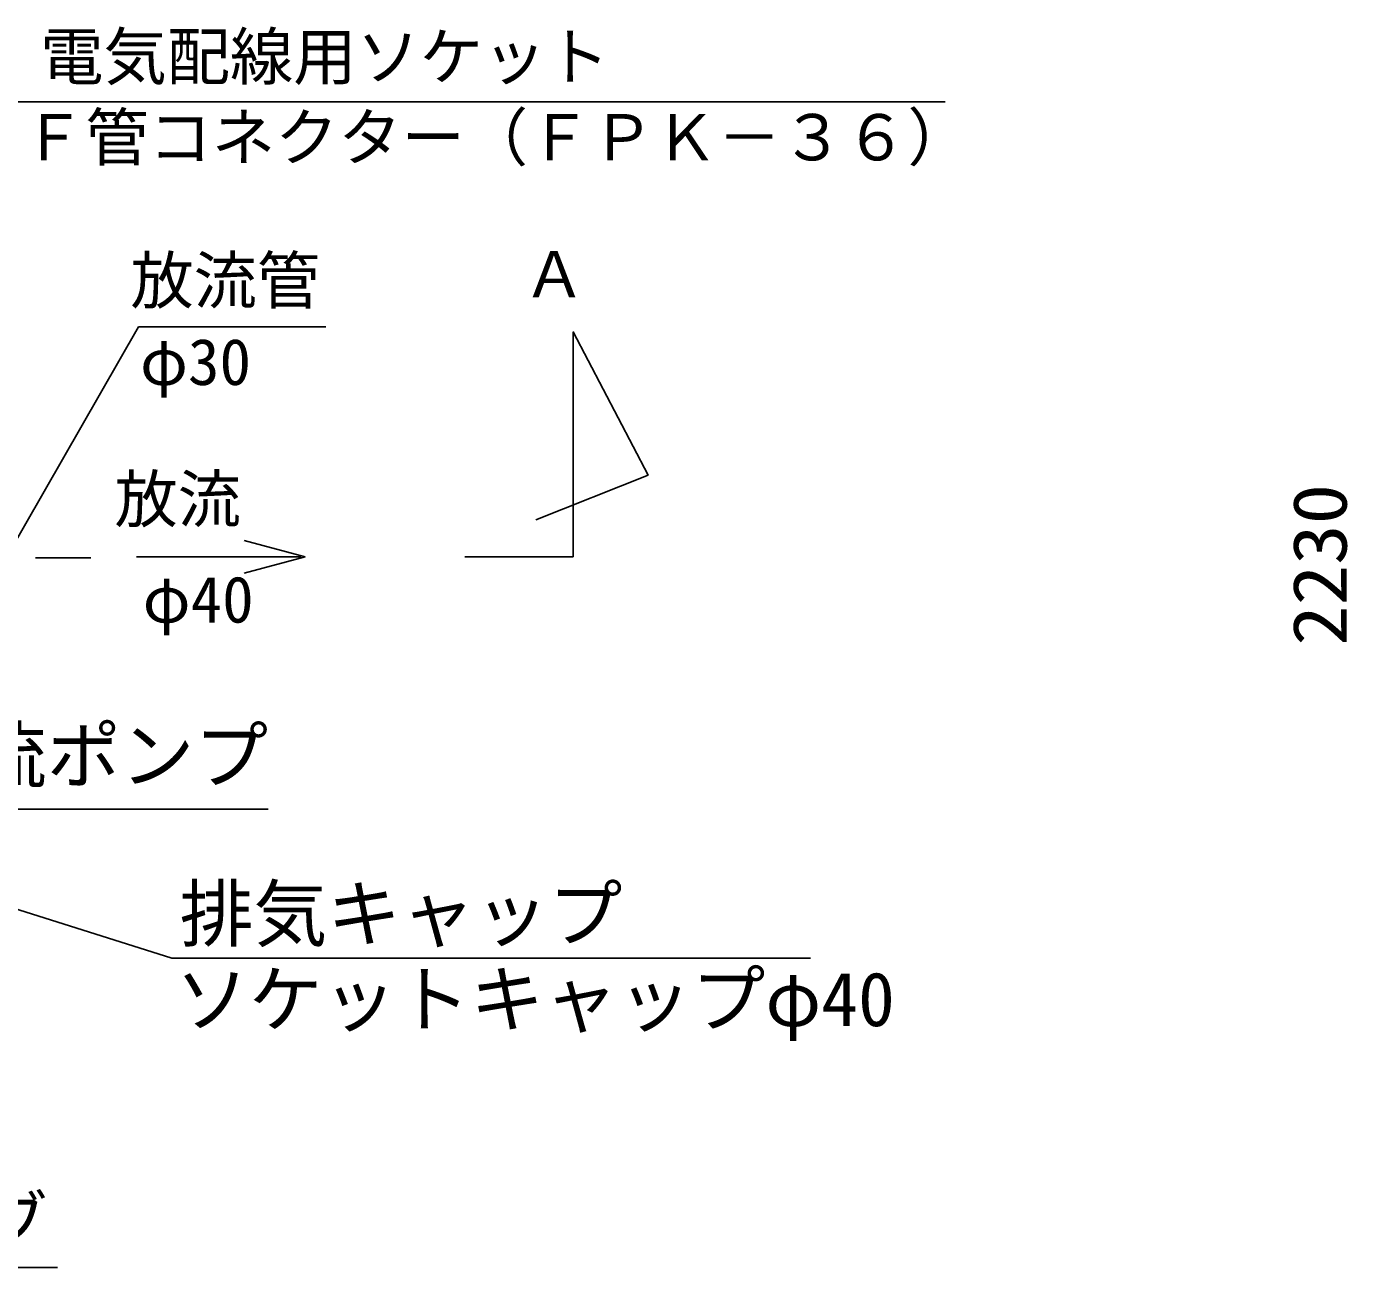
# Model space of a CAD drawing. Units: millimetres, scale not verified. Extents: x -8910 to 8910, y -6308 to 6308.
# Drawn here: x -2394 to -514, y -168 to 1598 of the extents above; entities that cross this region are included whole.
import ezdxf
from ezdxf.enums import TextEntityAlignment as Align

# ---------------------------------------------------------------- set-up
doc = ezdxf.new("R2010")
doc.units = ezdxf.units.MM
doc.header["$LTSCALE"] = 30
doc.linetypes.add('CHAIN1', pattern=[8, 5, -1, 1, -1])
for name, color, linetype, lineweight in [('0-1_製作', 5, 'Continuous', 25), ('0-4_躯体', 3, 'Continuous', 25), ('0-5_空気管', 3, 'Continuous', 25), ('0-9_文字', 7, 'Continuous', 25)]:
    doc.layers.add(name, color=color, linetype=linetype, lineweight=lineweight)
doc.styles.add('ＭＳ ゴシック', font='')
doc.styles.get('ＭＳ ゴシック').set_extended_font_data('MS Gothic')

msp = doc.modelspace()

# ---------------------------------------------------------------- linework, layer by layer
at = {"layer": '0-4_躯体'}
msp.add_line((-2475.28, 1491.09), (-1086.5, 1491.09), dxfattribs=at)
msp.add_lwpolyline([(-2711.86, 438.33), (-2187.13, 272.7), (-1277.89, 272.7)], dxfattribs=at)
at = {"layer": '0-5_空気管'}
for p, q in [((-2422.66, 842.42), (-2234.38, 1170.77)), ((-2234.38, 1170.77), (-1967.87, 1170.77)), ((-1769.99, 843.74), (-1615.63, 843.74)), ((-2349.59, -167.71), (-2959.33, -167.71))]:
    msp.add_line(p, q, dxfattribs=at)
at = {"layer": '0-5_空気管', "color": 4}
for p, q in [((-1997.15, 843.74), (-2084.08, 867.04)), ((-2237.42, 843.74), (-2003.38, 843.74)), ((-1997.15, 843.74), (-2084.08, 820.45))]:
    msp.add_line(p, q, dxfattribs=at)
at = {"layer": '0-5_空気管', "linetype": 'CHAIN1'}
msp.add_line((-3101, 842.42), (-2302.47, 842.42), dxfattribs=at)
at = {"layer": '0-5_空気管'}
msp.add_lwpolyline([(-1615.63, 843.74), (-1615.63, 1163.75), (-1509.3, 960.08), (-1668.91, 896.12)], dxfattribs=at)
at = {"layer": '0-9_文字', "color": 4}
msp.add_line((-2586.41, 484.63), (-2050.05, 484.63), dxfattribs=at)

# ---------------------------------------------------------------- texts
at = {"layer": '0-1_製作', "color": 4, "style": 'ＭＳ ゴシック', "width": 1.1}
msp.add_text('2230', height=76.98, rotation=90, dxfattribs=at).set_placement((-491.89, 717.03), align=Align.BOTTOM_LEFT)
at = {"layer": '0-4_躯体', "color": 4, "style": 'ＭＳ ゴシック'}
for s, height, p in [('電気配線用ソケット\u3000\u3000\u3000\u3000', 65.98, (-2374.22, 1502.83)), ('ＰＦ管コネクター（ＦＰＫ－３６）', 65.98, (-2490.06, 1387.98)), ('排気キャップ', 76.98, (-2175.87, 274.36)), ('\u3000ソケットキャップφ40', 76.98, (-2287.36, 152.73))]:
    msp.add_text(s, height=height, dxfattribs=at).set_placement(p, align=Align.BOTTOM_LEFT)
at = {"layer": '0-5_空気管', "color": 4, "style": 'ＭＳ ゴシック'}
for s, p in [('放流管', (-2245.97, 1184.26)), ('Ａ', (-1687.69, 1193.12)), ('φ30', (-2232.3, 1068.38)), ('放流', (-2268.64, 873.13)), ('φ40', (-2228.54, 730.24)), ('循環用バルブ', (-2904.3, -152.71))]:
    msp.add_text(s, height=65.98, dxfattribs=at).set_placement(p, align=Align.BOTTOM_LEFT)
at = {"layer": '0-9_文字', "color": 4, "style": 'ＭＳ ゴシック'}
msp.add_text('放流ポンプ', height=76.98, dxfattribs=at).set_placement((-2575.05, 499.63), align=Align.BOTTOM_LEFT)

doc.saveas('drawing.dxf')
